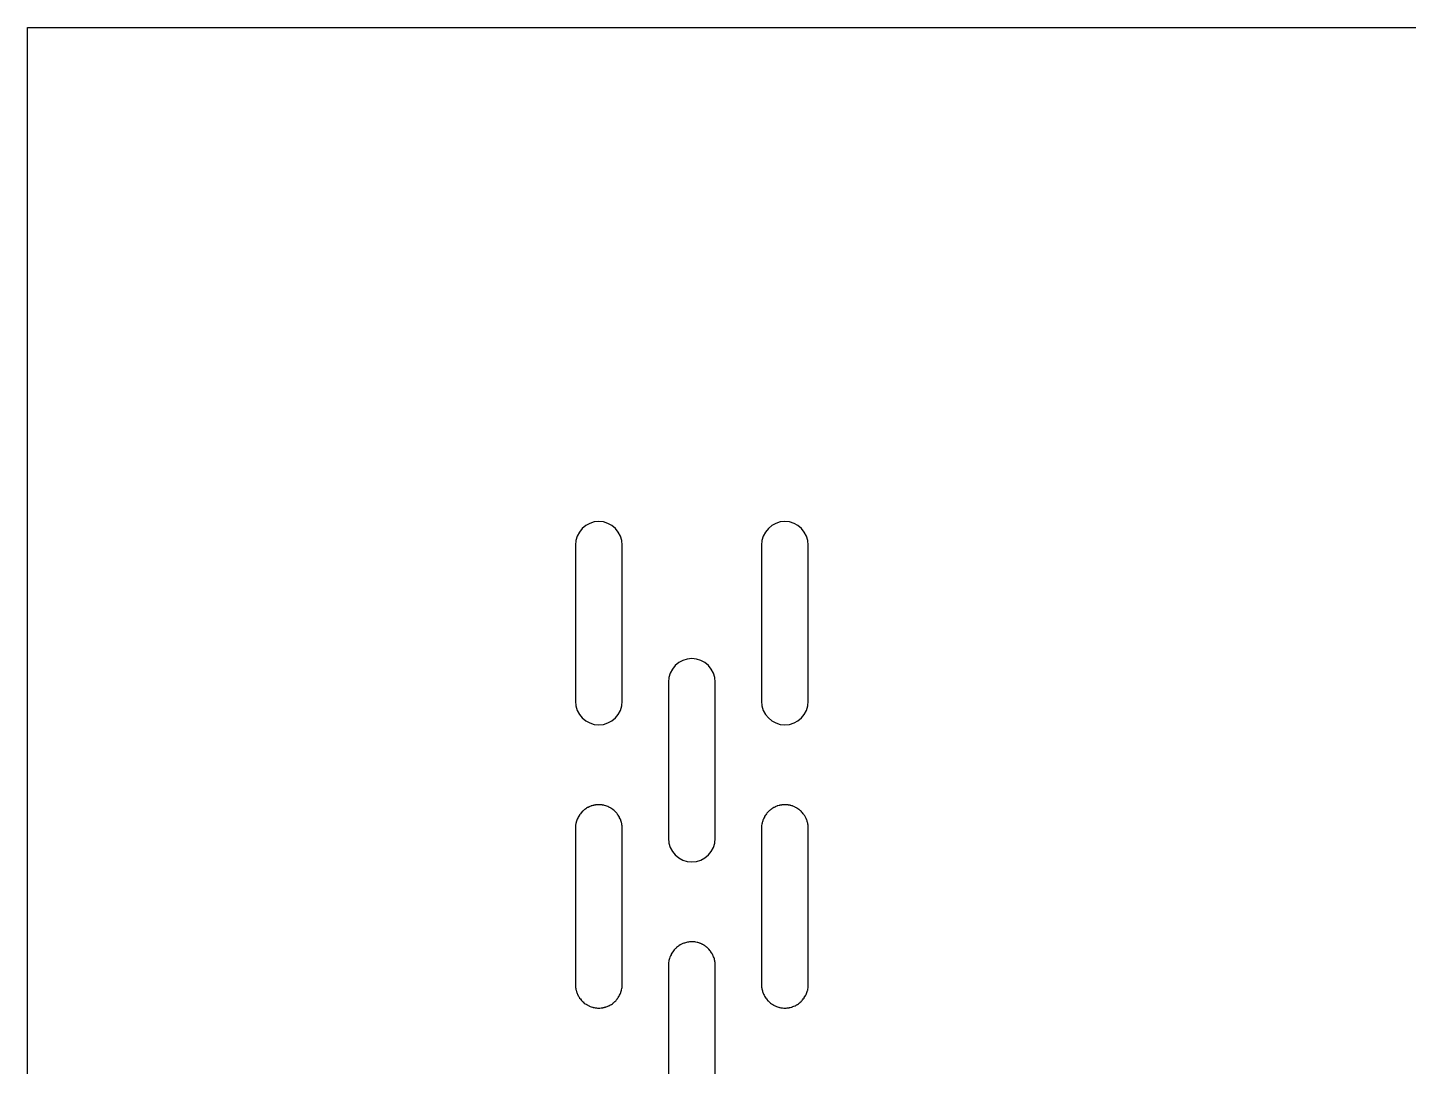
# Model space of a CAD drawing. Header units: millimetres. Extents: x -279 to 859, y -447 to 463.
# Drawn here: x 300 to 448.2, y 351.8 to 463.3 of the extents above; entities that cross this region are included whole.
import ezdxf

# ---------------------------------------------------------------- set-up
doc = ezdxf.new("R2010")
doc.units = ezdxf.units.MM
doc.header["$MEASUREMENT"] = 0
doc.layers.add('Layer 1', color=7, linetype='Continuous')

msp = doc.modelspace()

# ---------------------------------------------------------------- linework, layer by layer
at = {"layer": 'Layer 1', "color": 7}
for points, knots in [([(858.8, 463.29), (858.8, 463.29), (300, 463.29), (300, 463.29), (300, 463.29), (300, -430), (300, -430), (300, -430), (858.8, -430), (858.8, -430), (858.8, -430), (858.8, 463.29), (858.8, 463.29)], [0, 0, 0, 0, 0.25, 0.25, 0.25, 0.5, 0.5, 0.5, 0.75, 0.75, 0.75, 1, 1, 1, 1]), ([(361.32, 410.26), (362.71, 410.26), (363.84, 409.11), (363.84, 407.71), (363.84, 407.71), (363.84, 390.97), (363.84, 390.97), (363.84, 389.57), (362.71, 388.43), (361.32, 388.43), (359.94, 388.43), (358.81, 389.57), (358.81, 390.97), (358.81, 390.97), (358.81, 407.71), (358.81, 407.71), (358.81, 409.11), (359.94, 410.26), (361.32, 410.26)], [0, 0, 0, 0, 0.166667, 0.166667, 0.166667, 0.333333, 0.333333, 0.333333, 0.5, 0.5, 0.5, 0.666667, 0.666667, 0.666667, 0.833333, 0.833333, 0.833333, 1, 1, 1, 1]), ([(381.31, 410.26), (382.69, 410.26), (383.82, 409.11), (383.82, 407.71), (383.82, 407.71), (383.82, 390.97), (383.82, 390.97), (383.82, 389.57), (382.69, 388.43), (381.31, 388.43), (379.92, 388.43), (378.79, 389.57), (378.79, 390.97), (378.79, 390.97), (378.79, 407.71), (378.79, 407.71), (378.79, 409.11), (379.92, 410.26), (381.31, 410.26)], [0, 0, 0, 0, 0.166667, 0.166667, 0.166667, 0.333333, 0.333333, 0.333333, 0.5, 0.5, 0.5, 0.666667, 0.666667, 0.666667, 0.833333, 0.833333, 0.833333, 1, 1, 1, 1]), ([(371.31, 395.54), (372.7, 395.54), (373.83, 394.4), (373.83, 393), (373.83, 393), (373.83, 376.25), (373.83, 376.25), (373.83, 374.85), (372.7, 373.71), (371.31, 373.71), (369.93, 373.71), (368.8, 374.85), (368.8, 376.25), (368.8, 376.25), (368.8, 393), (368.8, 393), (368.8, 394.4), (369.93, 395.54), (371.31, 395.54)], [0, 0, 0, 0, 0.166667, 0.166667, 0.166667, 0.333333, 0.333333, 0.333333, 0.5, 0.5, 0.5, 0.666667, 0.666667, 0.666667, 0.833333, 0.833333, 0.833333, 1, 1, 1, 1]), ([(361.26, 379.85), (361.26, 379.85), (361.38, 379.85), (361.38, 379.85), (361.4, 379.85), (361.42, 379.85), (361.45, 379.85), (361.45, 379.85), (361.52, 379.85), (361.52, 379.85), (361.52, 379.85), (361.57, 379.84), (361.57, 379.84), (361.6, 379.84), (361.62, 379.83), (361.64, 379.83), (361.66, 379.83), (361.68, 379.83), (361.71, 379.82), (361.71, 379.82), (361.83, 379.8), (361.83, 379.8), (361.83, 379.8), (361.88, 379.79), (361.88, 379.79), (361.91, 379.78), (361.93, 379.78), (361.95, 379.77), (361.95, 379.77), (362.07, 379.74), (362.07, 379.74), (362.07, 379.74), (362.19, 379.7), (362.19, 379.7), (362.19, 379.7), (362.3, 379.65), (362.3, 379.65), (362.3, 379.65), (362.41, 379.6), (362.41, 379.6), (362.41, 379.6), (362.47, 379.57), (362.47, 379.57), (362.47, 379.57), (362.57, 379.52), (362.57, 379.52), (362.59, 379.51), (362.61, 379.49), (362.63, 379.48), (362.63, 379.48), (362.73, 379.42), (362.73, 379.42), (362.73, 379.42), (362.83, 379.34), (362.83, 379.34), (362.83, 379.34), (362.88, 379.31), (362.88, 379.31), (362.88, 379.31), (362.97, 379.23), (362.97, 379.23), (362.97, 379.23), (363.01, 379.19), (363.01, 379.19), (363.01, 379.19), (363.06, 379.15), (363.06, 379.15), (363.06, 379.15), (363.14, 379.06), (363.14, 379.06), (363.14, 379.06), (363.22, 378.97), (363.22, 378.97), (363.22, 378.97), (363.26, 378.93), (363.26, 378.93), (363.26, 378.93), (363.3, 378.88), (363.3, 378.88), (363.31, 378.86), (363.33, 378.84), (363.34, 378.82), (363.34, 378.82), (363.41, 378.73), (363.41, 378.73), (363.41, 378.73), (363.47, 378.62), (363.47, 378.62), (363.47, 378.62), (363.53, 378.52), (363.53, 378.52), (363.53, 378.52), (363.56, 378.46), (363.56, 378.46), (363.56, 378.46), (363.61, 378.35), (363.61, 378.35), (363.61, 378.35), (363.64, 378.3), (363.64, 378.3), (363.64, 378.3), (363.68, 378.18), (363.68, 378.18), (363.68, 378.18), (363.7, 378.12), (363.7, 378.12), (363.71, 378.1), (363.72, 378.08), (363.72, 378.06), (363.72, 378.06), (363.74, 378.01), (363.74, 378.01), (363.75, 377.98), (363.75, 377.96), (363.76, 377.94), (363.76, 377.94), (363.77, 377.89), (363.77, 377.89), (363.78, 377.86), (363.78, 377.83), (363.79, 377.81), (363.79, 377.8), (363.79, 377.77), (363.8, 377.76), (363.8, 377.74), (363.81, 377.72), (363.81, 377.7), (363.81, 377.67), (363.81, 377.65), (363.82, 377.63), (363.82, 377.61), (363.82, 377.59), (363.82, 377.56), (363.82, 377.56), (363.83, 377.44), (363.83, 377.44), (363.83, 377.44), (363.84, 377.37), (363.84, 377.37), (363.84, 377.37), (363.84, 377.31), (363.84, 377.31), (363.84, 377.31), (363.84, 360.56), (363.84, 360.56), (363.84, 360.56), (363.84, 360.51), (363.84, 360.51), (363.84, 360.48), (363.84, 360.46), (363.83, 360.43), (363.83, 360.43), (363.82, 360.31), (363.82, 360.31), (363.82, 360.29), (363.82, 360.26), (363.82, 360.24), (363.82, 360.24), (363.8, 360.11), (363.8, 360.11), (363.8, 360.11), (363.77, 359.99), (363.77, 359.99), (363.77, 359.97), (363.76, 359.94), (363.76, 359.92), (363.75, 359.91), (363.75, 359.89), (363.74, 359.87), (363.74, 359.87), (363.72, 359.81), (363.72, 359.81), (363.72, 359.78), (363.71, 359.77), (363.7, 359.75), (363.7, 359.75), (363.68, 359.69), (363.68, 359.69), (363.68, 359.69), (363.64, 359.58), (363.64, 359.58), (363.63, 359.55), (363.62, 359.53), (363.61, 359.51), (363.61, 359.51), (363.56, 359.41), (363.56, 359.41), (363.56, 359.41), (363.5, 359.3), (363.5, 359.3), (363.5, 359.3), (363.47, 359.25), (363.47, 359.25), (363.47, 359.25), (363.41, 359.14), (363.41, 359.14), (363.41, 359.14), (363.37, 359.09), (363.37, 359.09), (363.35, 359.07), (363.34, 359.05), (363.33, 359.04), (363.33, 359.04), (363.3, 359), (363.3, 359), (363.29, 358.98), (363.27, 358.96), (363.26, 358.94), (363.26, 358.94), (363.18, 358.86), (363.18, 358.86), (363.18, 358.86), (363.14, 358.81), (363.14, 358.81), (363.14, 358.81), (363.06, 358.72), (363.06, 358.72), (363.06, 358.72), (362.97, 358.64), (362.97, 358.64), (362.97, 358.64), (362.92, 358.6), (362.92, 358.6), (362.92, 358.6), (362.88, 358.57), (362.88, 358.57), (362.86, 358.55), (362.84, 358.54), (362.82, 358.52), (362.82, 358.52), (362.78, 358.49), (362.78, 358.49), (362.78, 358.49), (362.68, 358.42), (362.68, 358.42), (362.68, 358.42), (362.57, 358.36), (362.57, 358.36), (362.57, 358.36), (362.52, 358.33), (362.52, 358.33), (362.52, 358.33), (362.41, 358.27), (362.41, 358.27), (362.41, 358.27), (362.36, 358.25), (362.36, 358.25), (362.36, 358.25), (362.3, 358.22), (362.3, 358.22), (362.3, 358.22), (362.24, 358.2), (362.24, 358.2), (362.24, 358.2), (362.13, 358.16), (362.13, 358.16), (362.1, 358.15), (362.08, 358.14), (362.06, 358.13), (362.06, 358.13), (362.01, 358.12), (362.01, 358.12), (362.01, 358.12), (361.95, 358.1), (361.95, 358.1), (361.95, 358.1), (361.89, 358.09), (361.89, 358.09), (361.87, 358.08), (361.84, 358.07), (361.82, 358.07), (361.8, 358.07), (361.78, 358.06), (361.76, 358.06), (361.75, 358.06), (361.72, 358.05), (361.7, 358.05), (361.7, 358.05), (361.64, 358.04), (361.64, 358.04), (361.64, 358.04), (361.58, 358.03), (361.58, 358.03), (361.58, 358.03), (361.45, 358.02), (361.45, 358.02), (361.45, 358.02), (361.39, 358.02), (361.39, 358.02), (361.39, 358.02), (361.26, 358.02), (361.26, 358.02), (361.23, 358.02), (361.22, 358.02), (361.19, 358.02), (361.19, 358.02), (361.07, 358.03), (361.07, 358.03), (361.05, 358.04), (361.03, 358.04), (361.01, 358.04), (360.98, 358.04), (360.96, 358.05), (360.93, 358.05), (360.93, 358.05), (360.82, 358.07), (360.82, 358.07), (360.82, 358.07), (360.76, 358.08), (360.76, 358.08), (360.73, 358.09), (360.71, 358.1), (360.69, 358.1), (360.69, 358.1), (360.64, 358.12), (360.64, 358.12), (360.64, 358.12), (360.52, 358.16), (360.52, 358.16), (360.52, 358.16), (360.4, 358.2), (360.4, 358.2), (360.4, 358.2), (360.34, 358.22), (360.34, 358.22), (360.34, 358.22), (360.29, 358.25), (360.29, 358.25), (360.29, 358.25), (360.18, 358.3), (360.18, 358.3), (360.18, 358.3), (360.13, 358.33), (360.13, 358.33), (360.13, 358.33), (360.07, 358.36), (360.07, 358.36), (360.07, 358.36), (360.03, 358.39), (360.03, 358.39), (360.01, 358.4), (359.98, 358.41), (359.96, 358.43), (359.96, 358.43), (359.87, 358.49), (359.87, 358.49), (359.87, 358.49), (359.77, 358.56), (359.77, 358.56), (359.77, 358.56), (359.72, 358.6), (359.72, 358.6), (359.72, 358.6), (359.64, 358.68), (359.64, 358.68), (359.62, 358.7), (359.6, 358.71), (359.58, 358.73), (359.58, 358.73), (359.55, 358.76), (359.55, 358.76), (359.53, 358.78), (359.52, 358.8), (359.5, 358.81), (359.5, 358.81), (359.47, 358.85), (359.47, 358.85), (359.45, 358.87), (359.44, 358.88), (359.42, 358.9), (359.42, 358.9), (359.35, 359), (359.35, 359), (359.35, 359), (359.27, 359.09), (359.27, 359.09), (359.27, 359.09), (359.21, 359.19), (359.21, 359.19), (359.21, 359.19), (359.17, 359.25), (359.17, 359.25), (359.17, 359.25), (359.12, 359.35), (359.12, 359.35), (359.1, 359.37), (359.09, 359.39), (359.08, 359.41), (359.08, 359.41), (359.03, 359.52), (359.03, 359.52), (359.03, 359.52), (359.01, 359.57), (359.01, 359.57), (359.01, 359.57), (358.96, 359.69), (358.96, 359.69), (358.96, 359.69), (358.94, 359.75), (358.94, 359.75), (358.93, 359.77), (358.93, 359.78), (358.92, 359.81), (358.92, 359.81), (358.89, 359.93), (358.89, 359.93), (358.89, 359.93), (358.87, 359.99), (358.87, 359.99), (358.87, 360.02), (358.86, 360.04), (358.86, 360.06), (358.86, 360.07), (358.85, 360.09), (358.85, 360.12), (358.84, 360.14), (358.84, 360.16), (358.84, 360.18), (358.83, 360.2), (358.83, 360.22), (358.83, 360.25), (358.83, 360.25), (358.82, 360.37), (358.82, 360.37), (358.82, 360.37), (358.81, 360.43), (358.81, 360.43), (358.81, 360.43), (358.81, 360.5), (358.81, 360.5), (358.81, 360.5), (358.81, 360.56), (358.81, 360.56), (358.81, 360.56), (358.81, 377.31), (358.81, 377.31), (358.81, 377.31), (358.81, 377.37), (358.81, 377.37), (358.81, 377.39), (358.81, 377.41), (358.81, 377.44), (358.81, 377.44), (358.82, 377.56), (358.82, 377.56), (358.82, 377.59), (358.83, 377.61), (358.83, 377.64), (358.83, 377.64), (358.84, 377.7), (358.84, 377.7), (358.84, 377.7), (358.85, 377.76), (358.85, 377.76), (358.85, 377.76), (358.87, 377.88), (358.87, 377.88), (358.88, 377.9), (358.88, 377.92), (358.89, 377.95), (358.89, 377.97), (358.9, 377.98), (358.9, 378.01), (358.9, 378.01), (358.92, 378.06), (358.92, 378.06), (358.92, 378.06), (358.94, 378.12), (358.94, 378.12), (358.95, 378.15), (358.96, 378.16), (358.96, 378.19), (358.96, 378.19), (358.98, 378.23), (358.98, 378.23), (358.99, 378.26), (359, 378.28), (359.01, 378.3), (359.01, 378.3), (359.06, 378.41), (359.06, 378.41), (359.06, 378.41), (359.08, 378.46), (359.08, 378.46), (359.08, 378.46), (359.11, 378.52), (359.11, 378.52), (359.11, 378.52), (359.17, 378.62), (359.17, 378.62), (359.17, 378.62), (359.24, 378.73), (359.24, 378.73), (359.24, 378.73), (359.27, 378.78), (359.27, 378.78), (359.27, 378.78), (359.35, 378.88), (359.35, 378.88), (359.35, 378.88), (359.42, 378.97), (359.42, 378.97), (359.42, 378.97), (359.46, 379.01), (359.46, 379.01), (359.48, 379.03), (359.49, 379.05), (359.51, 379.07), (359.51, 379.07), (359.59, 379.15), (359.59, 379.15), (359.59, 379.15), (359.63, 379.19), (359.63, 379.19), (359.63, 379.19), (359.68, 379.23), (359.68, 379.23), (359.68, 379.23), (359.77, 379.31), (359.77, 379.31), (359.77, 379.31), (359.82, 379.34), (359.82, 379.34), (359.82, 379.34), (359.92, 379.42), (359.92, 379.42), (359.92, 379.42), (360.02, 379.48), (360.02, 379.48), (360.02, 379.48), (360.12, 379.54), (360.12, 379.54), (360.12, 379.54), (360.18, 379.57), (360.18, 379.57), (360.18, 379.57), (360.23, 379.6), (360.23, 379.6), (360.26, 379.61), (360.27, 379.62), (360.29, 379.63), (360.31, 379.63), (360.33, 379.64), (360.35, 379.65), (360.35, 379.65), (360.46, 379.7), (360.46, 379.7), (360.46, 379.7), (360.51, 379.72), (360.51, 379.72), (360.53, 379.72), (360.55, 379.73), (360.58, 379.74), (360.58, 379.74), (360.7, 379.77), (360.7, 379.77), (360.7, 379.77), (360.75, 379.78), (360.75, 379.78), (360.77, 379.79), (360.79, 379.79), (360.81, 379.8), (360.84, 379.8), (360.86, 379.81), (360.88, 379.81), (360.9, 379.81), (360.92, 379.82), (360.94, 379.82), (360.96, 379.82), (360.99, 379.83), (361.01, 379.83), (361.01, 379.83), (361.13, 379.85), (361.13, 379.85), (361.13, 379.85), (361.26, 379.85), (361.26, 379.85)], [0, 0, 0, 0, 0.005208, 0.005208, 0.005208, 0.010417, 0.010417, 0.010417, 0.015625, 0.015625, 0.015625, 0.020833, 0.020833, 0.020833, 0.026042, 0.026042, 0.026042, 0.03125, 0.03125, 0.03125, 0.036458, 0.036458, 0.036458, 0.041667, 0.041667, 0.041667, 0.046875, 0.046875, 0.046875, 0.052083, 0.052083, 0.052083, 0.057292, 0.057292, 0.057292, 0.0625, 0.0625, 0.0625, 0.067708, 0.067708, 0.067708, 0.072917, 0.072917, 0.072917, 0.078125, 0.078125, 0.078125, 0.083333, 0.083333, 0.083333, 0.088542, 0.088542, 0.088542, 0.09375, 0.09375, 0.09375, 0.098958, 0.098958, 0.098958, 0.104167, 0.104167, 0.104167, 0.109375, 0.109375, 0.109375, 0.114583, 0.114583, 0.114583, 0.119792, 0.119792, 0.119792, 0.125, 0.125, 0.125, 0.130208, 0.130208, 0.130208, 0.135417, 0.135417, 0.135417, 0.140625, 0.140625, 0.140625, 0.145833, 0.145833, 0.145833, 0.151042, 0.151042, 0.151042, 0.15625, 0.15625, 0.15625, 0.161458, 0.161458, 0.161458, 0.166667, 0.166667, 0.166667, 0.171875, 0.171875, 0.171875, 0.177083, 0.177083, 0.177083, 0.182292, 0.182292, 0.182292, 0.1875, 0.1875, 0.1875, 0.192708, 0.192708, 0.192708, 0.197917, 0.197917, 0.197917, 0.203125, 0.203125, 0.203125, 0.208333, 0.208333, 0.208333, 0.213542, 0.213542, 0.213542, 0.21875, 0.21875, 0.21875, 0.223958, 0.223958, 0.223958, 0.229167, 0.229167, 0.229167, 0.234375, 0.234375, 0.234375, 0.239583, 0.239583, 0.239583, 0.244792, 0.244792, 0.244792, 0.25, 0.25, 0.25, 0.255208, 0.255208, 0.255208, 0.260417, 0.260417, 0.260417, 0.265625, 0.265625, 0.265625, 0.270833, 0.270833, 0.270833, 0.276042, 0.276042, 0.276042, 0.28125, 0.28125, 0.28125, 0.286458, 0.286458, 0.286458, 0.291667, 0.291667, 0.291667, 0.296875, 0.296875, 0.296875, 0.302083, 0.302083, 0.302083, 0.307292, 0.307292, 0.307292, 0.3125, 0.3125, 0.3125, 0.317708, 0.317708, 0.317708, 0.322917, 0.322917, 0.322917, 0.328125, 0.328125, 0.328125, 0.333333, 0.333333, 0.333333, 0.338542, 0.338542, 0.338542, 0.34375, 0.34375, 0.34375, 0.348958, 0.348958, 0.348958, 0.354167, 0.354167, 0.354167, 0.359375, 0.359375, 0.359375, 0.364583, 0.364583, 0.364583, 0.369792, 0.369792, 0.369792, 0.375, 0.375, 0.375, 0.380208, 0.380208, 0.380208, 0.385417, 0.385417, 0.385417, 0.390625, 0.390625, 0.390625, 0.395833, 0.395833, 0.395833, 0.401042, 0.401042, 0.401042, 0.40625, 0.40625, 0.40625, 0.411458, 0.411458, 0.411458, 0.416667, 0.416667, 0.416667, 0.421875, 0.421875, 0.421875, 0.427083, 0.427083, 0.427083, 0.432292, 0.432292, 0.432292, 0.4375, 0.4375, 0.4375, 0.442708, 0.442708, 0.442708, 0.447917, 0.447917, 0.447917, 0.453125, 0.453125, 0.453125, 0.458333, 0.458333, 0.458333, 0.463542, 0.463542, 0.463542, 0.46875, 0.46875, 0.46875, 0.473958, 0.473958, 0.473958, 0.479167, 0.479167, 0.479167, 0.484375, 0.484375, 0.484375, 0.489583, 0.489583, 0.489583, 0.494792, 0.494792, 0.494792, 0.5, 0.5, 0.5, 0.505208, 0.505208, 0.505208, 0.510417, 0.510417, 0.510417, 0.515625, 0.515625, 0.515625, 0.520833, 0.520833, 0.520833, 0.526042, 0.526042, 0.526042, 0.53125, 0.53125, 0.53125, 0.536458, 0.536458, 0.536458, 0.541667, 0.541667, 0.541667, 0.546875, 0.546875, 0.546875, 0.552083, 0.552083, 0.552083, 0.557292, 0.557292, 0.557292, 0.5625, 0.5625, 0.5625, 0.567708, 0.567708, 0.567708, 0.572917, 0.572917, 0.572917, 0.578125, 0.578125, 0.578125, 0.583333, 0.583333, 0.583333, 0.588542, 0.588542, 0.588542, 0.59375, 0.59375, 0.59375, 0.598958, 0.598958, 0.598958, 0.604167, 0.604167, 0.604167, 0.609375, 0.609375, 0.609375, 0.614583, 0.614583, 0.614583, 0.619792, 0.619792, 0.619792, 0.625, 0.625, 0.625, 0.630208, 0.630208, 0.630208, 0.635417, 0.635417, 0.635417, 0.640625, 0.640625, 0.640625, 0.645833, 0.645833, 0.645833, 0.651042, 0.651042, 0.651042, 0.65625, 0.65625, 0.65625, 0.661458, 0.661458, 0.661458, 0.666667, 0.666667, 0.666667, 0.671875, 0.671875, 0.671875, 0.677083, 0.677083, 0.677083, 0.682292, 0.682292, 0.682292, 0.6875, 0.6875, 0.6875, 0.692708, 0.692708, 0.692708, 0.697917, 0.697917, 0.697917, 0.703125, 0.703125, 0.703125, 0.708333, 0.708333, 0.708333, 0.713542, 0.713542, 0.713542, 0.71875, 0.71875, 0.71875, 0.723958, 0.723958, 0.723958, 0.729167, 0.729167, 0.729167, 0.734375, 0.734375, 0.734375, 0.739583, 0.739583, 0.739583, 0.744792, 0.744792, 0.744792, 0.75, 0.75, 0.75, 0.755208, 0.755208, 0.755208, 0.760417, 0.760417, 0.760417, 0.765625, 0.765625, 0.765625, 0.770833, 0.770833, 0.770833, 0.776042, 0.776042, 0.776042, 0.78125, 0.78125, 0.78125, 0.786458, 0.786458, 0.786458, 0.791667, 0.791667, 0.791667, 0.796875, 0.796875, 0.796875, 0.802083, 0.802083, 0.802083, 0.807292, 0.807292, 0.807292, 0.8125, 0.8125, 0.8125, 0.817708, 0.817708, 0.817708, 0.822917, 0.822917, 0.822917, 0.828125, 0.828125, 0.828125, 0.833333, 0.833333, 0.833333, 0.838542, 0.838542, 0.838542, 0.84375, 0.84375, 0.84375, 0.848958, 0.848958, 0.848958, 0.854167, 0.854167, 0.854167, 0.859375, 0.859375, 0.859375, 0.864583, 0.864583, 0.864583, 0.869792, 0.869792, 0.869792, 0.875, 0.875, 0.875, 0.880208, 0.880208, 0.880208, 0.885417, 0.885417, 0.885417, 0.890625, 0.890625, 0.890625, 0.895833, 0.895833, 0.895833, 0.901042, 0.901042, 0.901042, 0.90625, 0.90625, 0.90625, 0.911458, 0.911458, 0.911458, 0.916667, 0.916667, 0.916667, 0.921875, 0.921875, 0.921875, 0.927083, 0.927083, 0.927083, 0.932292, 0.932292, 0.932292, 0.9375, 0.9375, 0.9375, 0.942708, 0.942708, 0.942708, 0.947917, 0.947917, 0.947917, 0.953125, 0.953125, 0.953125, 0.958333, 0.958333, 0.958333, 0.963542, 0.963542, 0.963542, 0.96875, 0.96875, 0.96875, 0.973958, 0.973958, 0.973958, 0.979167, 0.979167, 0.979167, 0.984375, 0.984375, 0.984375, 0.989583, 0.989583, 0.989583, 0.994792, 0.994792, 0.994792, 1, 1, 1, 1]), ([(381.24, 379.85), (381.24, 379.85), (381.36, 379.85), (381.36, 379.85), (381.39, 379.85), (381.41, 379.85), (381.44, 379.85), (381.44, 379.85), (381.5, 379.85), (381.5, 379.85), (381.5, 379.85), (381.56, 379.84), (381.56, 379.84), (381.58, 379.84), (381.61, 379.83), (381.63, 379.83), (381.64, 379.83), (381.66, 379.82), (381.69, 379.82), (381.69, 379.82), (381.81, 379.8), (381.81, 379.8), (381.81, 379.8), (381.87, 379.79), (381.87, 379.79), (381.89, 379.78), (381.91, 379.78), (381.94, 379.77), (381.94, 379.77), (382.05, 379.74), (382.05, 379.74), (382.05, 379.74), (382.11, 379.72), (382.11, 379.72), (382.11, 379.72), (382.17, 379.7), (382.17, 379.7), (382.17, 379.7), (382.28, 379.65), (382.28, 379.65), (382.28, 379.65), (382.4, 379.6), (382.4, 379.6), (382.4, 379.6), (382.45, 379.57), (382.45, 379.57), (382.45, 379.57), (382.55, 379.52), (382.55, 379.52), (382.57, 379.5), (382.59, 379.49), (382.62, 379.48), (382.62, 379.48), (382.71, 379.42), (382.71, 379.42), (382.71, 379.42), (382.81, 379.34), (382.81, 379.34), (382.81, 379.34), (382.86, 379.31), (382.86, 379.31), (382.86, 379.31), (382.95, 379.23), (382.95, 379.23), (382.95, 379.23), (383, 379.19), (383, 379.19), (383, 379.19), (383.04, 379.15), (383.04, 379.15), (383.04, 379.15), (383.12, 379.06), (383.12, 379.06), (383.12, 379.06), (383.17, 379.02), (383.17, 379.02), (383.17, 379.02), (383.21, 378.97), (383.21, 378.97), (383.21, 378.97), (383.28, 378.88), (383.28, 378.88), (383.3, 378.86), (383.31, 378.84), (383.32, 378.82), (383.32, 378.82), (383.39, 378.73), (383.39, 378.73), (383.4, 378.71), (383.41, 378.69), (383.43, 378.67), (383.43, 378.67), (383.49, 378.57), (383.49, 378.57), (383.49, 378.57), (383.55, 378.46), (383.55, 378.46), (383.55, 378.46), (383.6, 378.35), (383.6, 378.35), (383.6, 378.35), (383.62, 378.3), (383.62, 378.3), (383.62, 378.3), (383.67, 378.18), (383.67, 378.18), (383.67, 378.18), (383.69, 378.12), (383.69, 378.12), (383.7, 378.09), (383.7, 378.08), (383.71, 378.05), (383.71, 378.05), (383.74, 377.94), (383.74, 377.94), (383.74, 377.94), (383.76, 377.88), (383.76, 377.88), (383.76, 377.86), (383.77, 377.84), (383.77, 377.82), (383.77, 377.8), (383.78, 377.77), (383.78, 377.76), (383.78, 377.74), (383.79, 377.72), (383.79, 377.7), (383.8, 377.67), (383.8, 377.65), (383.8, 377.63), (383.8, 377.61), (383.81, 377.59), (383.81, 377.56), (383.81, 377.56), (383.81, 377.5), (383.81, 377.5), (383.81, 377.5), (383.82, 377.37), (383.82, 377.37), (383.82, 377.37), (383.82, 377.31), (383.82, 377.31), (383.82, 377.31), (383.82, 360.56), (383.82, 360.56), (383.82, 360.56), (383.82, 360.51), (383.82, 360.51), (383.82, 360.48), (383.82, 360.46), (383.82, 360.43), (383.82, 360.43), (383.81, 360.37), (383.81, 360.37), (383.81, 360.37), (383.81, 360.31), (383.81, 360.31), (383.81, 360.28), (383.8, 360.26), (383.8, 360.24), (383.8, 360.22), (383.8, 360.2), (383.79, 360.18), (383.79, 360.18), (383.77, 360.05), (383.77, 360.05), (383.77, 360.05), (383.76, 359.99), (383.76, 359.99), (383.75, 359.97), (383.75, 359.95), (383.74, 359.92), (383.74, 359.92), (383.71, 359.81), (383.71, 359.81), (383.71, 359.81), (383.67, 359.69), (383.67, 359.69), (383.67, 359.69), (383.62, 359.58), (383.62, 359.58), (383.61, 359.55), (383.61, 359.53), (383.6, 359.51), (383.6, 359.51), (383.55, 359.41), (383.55, 359.41), (383.55, 359.41), (383.49, 359.3), (383.49, 359.3), (383.49, 359.3), (383.46, 359.25), (383.46, 359.25), (383.46, 359.25), (383.39, 359.14), (383.39, 359.14), (383.39, 359.14), (383.36, 359.09), (383.36, 359.09), (383.36, 359.09), (383.28, 359), (383.28, 359), (383.28, 359), (383.21, 358.9), (383.21, 358.9), (383.21, 358.9), (383.17, 358.85), (383.17, 358.85), (383.17, 358.85), (383.13, 358.81), (383.13, 358.81), (383.11, 358.79), (383.09, 358.78), (383.08, 358.76), (383.08, 358.76), (383.04, 358.72), (383.04, 358.72), (383.04, 358.72), (382.95, 358.64), (382.95, 358.64), (382.95, 358.64), (382.91, 358.6), (382.91, 358.6), (382.91, 358.6), (382.86, 358.57), (382.86, 358.57), (382.84, 358.55), (382.82, 358.54), (382.81, 358.52), (382.81, 358.52), (382.76, 358.49), (382.76, 358.49), (382.76, 358.49), (382.66, 358.42), (382.66, 358.42), (382.66, 358.42), (382.56, 358.36), (382.56, 358.36), (382.56, 358.36), (382.5, 358.33), (382.5, 358.33), (382.5, 358.33), (382.4, 358.27), (382.4, 358.27), (382.4, 358.27), (382.28, 358.22), (382.28, 358.22), (382.28, 358.22), (382.17, 358.18), (382.17, 358.18), (382.17, 358.18), (382.11, 358.16), (382.11, 358.16), (382.09, 358.15), (382.07, 358.14), (382.05, 358.13), (382.05, 358.13), (382, 358.12), (382, 358.12), (382, 358.12), (381.88, 358.09), (381.88, 358.09), (381.85, 358.08), (381.83, 358.07), (381.81, 358.07), (381.79, 358.07), (381.77, 358.06), (381.75, 358.06), (381.73, 358.06), (381.7, 358.05), (381.68, 358.05), (381.68, 358.05), (381.63, 358.04), (381.63, 358.04), (381.63, 358.04), (381.56, 358.03), (381.56, 358.03), (381.56, 358.03), (381.44, 358.02), (381.44, 358.02), (381.44, 358.02), (381.37, 358.02), (381.37, 358.02), (381.37, 358.02), (381.24, 358.02), (381.24, 358.02), (381.22, 358.02), (381.2, 358.02), (381.18, 358.02), (381.18, 358.02), (381.06, 358.03), (381.06, 358.03), (381.03, 358.04), (381.01, 358.04), (380.99, 358.04), (380.97, 358.04), (380.94, 358.05), (380.92, 358.05), (380.92, 358.05), (380.86, 358.06), (380.86, 358.06), (380.86, 358.06), (380.75, 358.08), (380.75, 358.08), (380.72, 358.09), (380.7, 358.1), (380.67, 358.1), (380.67, 358.1), (380.62, 358.12), (380.62, 358.12), (380.62, 358.12), (380.5, 358.16), (380.5, 358.16), (380.5, 358.16), (380.39, 358.2), (380.39, 358.2), (380.39, 358.2), (380.33, 358.22), (380.33, 358.22), (380.33, 358.22), (380.27, 358.25), (380.27, 358.25), (380.27, 358.25), (380.16, 358.3), (380.16, 358.3), (380.16, 358.3), (380.11, 358.33), (380.11, 358.33), (380.11, 358.33), (380.01, 358.39), (380.01, 358.39), (379.99, 358.4), (379.97, 358.41), (379.95, 358.43), (379.95, 358.43), (379.85, 358.49), (379.85, 358.49), (379.85, 358.49), (379.76, 358.56), (379.76, 358.56), (379.76, 358.56), (379.71, 358.6), (379.71, 358.6), (379.71, 358.6), (379.62, 358.68), (379.62, 358.68), (379.6, 358.7), (379.58, 358.72), (379.57, 358.73), (379.57, 358.73), (379.53, 358.76), (379.53, 358.76), (379.52, 358.78), (379.51, 358.79), (379.49, 358.81), (379.49, 358.81), (379.45, 358.85), (379.45, 358.85), (379.43, 358.87), (379.42, 358.89), (379.4, 358.9), (379.4, 358.9), (379.33, 359), (379.33, 359), (379.33, 359), (379.26, 359.09), (379.26, 359.09), (379.26, 359.09), (379.19, 359.19), (379.19, 359.19), (379.19, 359.19), (379.13, 359.3), (379.13, 359.3), (379.11, 359.32), (379.11, 359.34), (379.1, 359.35), (379.08, 359.38), (379.07, 359.4), (379.07, 359.41), (379.07, 359.41), (379.02, 359.52), (379.02, 359.52), (379.02, 359.52), (378.97, 359.63), (378.97, 359.63), (378.97, 359.63), (378.93, 359.74), (378.93, 359.74), (378.92, 359.77), (378.91, 359.79), (378.9, 359.81), (378.9, 359.81), (378.89, 359.87), (378.89, 359.87), (378.89, 359.87), (378.86, 359.99), (378.86, 359.99), (378.85, 360.01), (378.85, 360.03), (378.84, 360.05), (378.84, 360.07), (378.84, 360.09), (378.83, 360.11), (378.83, 360.13), (378.82, 360.16), (378.82, 360.18), (378.82, 360.18), (378.81, 360.24), (378.81, 360.24), (378.81, 360.24), (378.8, 360.31), (378.8, 360.31), (378.8, 360.31), (378.8, 360.43), (378.8, 360.43), (378.8, 360.43), (378.79, 360.56), (378.79, 360.56), (378.79, 360.56), (378.79, 377.31), (378.79, 377.31), (378.79, 377.31), (378.79, 377.37), (378.79, 377.37), (378.79, 377.39), (378.79, 377.41), (378.8, 377.44), (378.8, 377.44), (378.8, 377.56), (378.8, 377.56), (378.81, 377.59), (378.81, 377.61), (378.81, 377.63), (378.81, 377.63), (378.83, 377.76), (378.83, 377.76), (378.83, 377.76), (378.86, 377.88), (378.86, 377.88), (378.86, 377.9), (378.87, 377.92), (378.87, 377.95), (378.87, 377.95), (378.89, 378.01), (378.89, 378.01), (378.89, 378.01), (378.92, 378.12), (378.92, 378.12), (378.93, 378.14), (378.94, 378.16), (378.95, 378.18), (378.95, 378.18), (378.97, 378.24), (378.97, 378.24), (378.97, 378.24), (379.02, 378.35), (379.02, 378.35), (379.02, 378.35), (379.04, 378.41), (379.04, 378.41), (379.04, 378.41), (379.1, 378.52), (379.1, 378.52), (379.1, 378.52), (379.13, 378.58), (379.13, 378.58), (379.13, 378.58), (379.19, 378.68), (379.19, 378.68), (379.19, 378.68), (379.26, 378.78), (379.26, 378.78), (379.26, 378.78), (379.33, 378.88), (379.33, 378.88), (379.33, 378.88), (379.37, 378.93), (379.37, 378.93), (379.37, 378.93), (379.45, 379.02), (379.45, 379.02), (379.45, 379.02), (379.49, 379.06), (379.49, 379.06), (379.49, 379.06), (379.53, 379.11), (379.53, 379.11), (379.53, 379.11), (379.62, 379.19), (379.62, 379.19), (379.62, 379.19), (379.66, 379.23), (379.66, 379.23), (379.66, 379.23), (379.71, 379.27), (379.71, 379.27), (379.71, 379.27), (379.8, 379.34), (379.8, 379.34), (379.8, 379.34), (379.85, 379.38), (379.85, 379.38), (379.85, 379.38), (379.9, 379.42), (379.9, 379.42), (379.9, 379.42), (380, 379.48), (380, 379.48), (380, 379.48), (380.11, 379.54), (380.11, 379.54), (380.11, 379.54), (380.16, 379.57), (380.16, 379.57), (380.16, 379.57), (380.22, 379.6), (380.22, 379.6), (380.24, 379.61), (380.26, 379.62), (380.28, 379.63), (380.3, 379.64), (380.32, 379.64), (380.34, 379.65), (380.34, 379.65), (380.44, 379.7), (380.44, 379.7), (380.44, 379.7), (380.49, 379.72), (380.49, 379.72), (380.51, 379.72), (380.53, 379.73), (380.56, 379.74), (380.56, 379.74), (380.68, 379.77), (380.68, 379.77), (380.68, 379.77), (380.74, 379.78), (380.74, 379.78), (380.76, 379.79), (380.78, 379.79), (380.8, 379.8), (380.82, 379.8), (380.85, 379.81), (380.87, 379.81), (380.88, 379.81), (380.9, 379.82), (380.93, 379.82), (380.95, 379.83), (380.97, 379.83), (381, 379.83), (381, 379.83), (381.11, 379.85), (381.11, 379.85), (381.11, 379.85), (381.24, 379.85), (381.24, 379.85)], [0, 0, 0, 0, 0.005405, 0.005405, 0.005405, 0.010811, 0.010811, 0.010811, 0.016216, 0.016216, 0.016216, 0.021622, 0.021622, 0.021622, 0.027027, 0.027027, 0.027027, 0.032432, 0.032432, 0.032432, 0.037838, 0.037838, 0.037838, 0.043243, 0.043243, 0.043243, 0.048649, 0.048649, 0.048649, 0.054054, 0.054054, 0.054054, 0.059459, 0.059459, 0.059459, 0.064865, 0.064865, 0.064865, 0.07027, 0.07027, 0.07027, 0.075676, 0.075676, 0.075676, 0.081081, 0.081081, 0.081081, 0.086486, 0.086486, 0.086486, 0.091892, 0.091892, 0.091892, 0.097297, 0.097297, 0.097297, 0.102703, 0.102703, 0.102703, 0.108108, 0.108108, 0.108108, 0.113514, 0.113514, 0.113514, 0.118919, 0.118919, 0.118919, 0.124324, 0.124324, 0.124324, 0.12973, 0.12973, 0.12973, 0.135135, 0.135135, 0.135135, 0.140541, 0.140541, 0.140541, 0.145946, 0.145946, 0.145946, 0.151351, 0.151351, 0.151351, 0.156757, 0.156757, 0.156757, 0.162162, 0.162162, 0.162162, 0.167568, 0.167568, 0.167568, 0.172973, 0.172973, 0.172973, 0.178378, 0.178378, 0.178378, 0.183784, 0.183784, 0.183784, 0.189189, 0.189189, 0.189189, 0.194595, 0.194595, 0.194595, 0.2, 0.2, 0.2, 0.205405, 0.205405, 0.205405, 0.210811, 0.210811, 0.210811, 0.216216, 0.216216, 0.216216, 0.221622, 0.221622, 0.221622, 0.227027, 0.227027, 0.227027, 0.232432, 0.232432, 0.232432, 0.237838, 0.237838, 0.237838, 0.243243, 0.243243, 0.243243, 0.248649, 0.248649, 0.248649, 0.254054, 0.254054, 0.254054, 0.259459, 0.259459, 0.259459, 0.264865, 0.264865, 0.264865, 0.27027, 0.27027, 0.27027, 0.275676, 0.275676, 0.275676, 0.281081, 0.281081, 0.281081, 0.286486, 0.286486, 0.286486, 0.291892, 0.291892, 0.291892, 0.297297, 0.297297, 0.297297, 0.302703, 0.302703, 0.302703, 0.308108, 0.308108, 0.308108, 0.313514, 0.313514, 0.313514, 0.318919, 0.318919, 0.318919, 0.324324, 0.324324, 0.324324, 0.32973, 0.32973, 0.32973, 0.335135, 0.335135, 0.335135, 0.340541, 0.340541, 0.340541, 0.345946, 0.345946, 0.345946, 0.351351, 0.351351, 0.351351, 0.356757, 0.356757, 0.356757, 0.362162, 0.362162, 0.362162, 0.367568, 0.367568, 0.367568, 0.372973, 0.372973, 0.372973, 0.378378, 0.378378, 0.378378, 0.383784, 0.383784, 0.383784, 0.389189, 0.389189, 0.389189, 0.394595, 0.394595, 0.394595, 0.4, 0.4, 0.4, 0.405405, 0.405405, 0.405405, 0.410811, 0.410811, 0.410811, 0.416216, 0.416216, 0.416216, 0.421622, 0.421622, 0.421622, 0.427027, 0.427027, 0.427027, 0.432432, 0.432432, 0.432432, 0.437838, 0.437838, 0.437838, 0.443243, 0.443243, 0.443243, 0.448649, 0.448649, 0.448649, 0.454054, 0.454054, 0.454054, 0.459459, 0.459459, 0.459459, 0.464865, 0.464865, 0.464865, 0.47027, 0.47027, 0.47027, 0.475676, 0.475676, 0.475676, 0.481081, 0.481081, 0.481081, 0.486486, 0.486486, 0.486486, 0.491892, 0.491892, 0.491892, 0.497297, 0.497297, 0.497297, 0.502703, 0.502703, 0.502703, 0.508108, 0.508108, 0.508108, 0.513514, 0.513514, 0.513514, 0.518919, 0.518919, 0.518919, 0.524324, 0.524324, 0.524324, 0.52973, 0.52973, 0.52973, 0.535135, 0.535135, 0.535135, 0.540541, 0.540541, 0.540541, 0.545946, 0.545946, 0.545946, 0.551351, 0.551351, 0.551351, 0.556757, 0.556757, 0.556757, 0.562162, 0.562162, 0.562162, 0.567568, 0.567568, 0.567568, 0.572973, 0.572973, 0.572973, 0.578378, 0.578378, 0.578378, 0.583784, 0.583784, 0.583784, 0.589189, 0.589189, 0.589189, 0.594595, 0.594595, 0.594595, 0.6, 0.6, 0.6, 0.605405, 0.605405, 0.605405, 0.610811, 0.610811, 0.610811, 0.616216, 0.616216, 0.616216, 0.621622, 0.621622, 0.621622, 0.627027, 0.627027, 0.627027, 0.632432, 0.632432, 0.632432, 0.637838, 0.637838, 0.637838, 0.643243, 0.643243, 0.643243, 0.648649, 0.648649, 0.648649, 0.654054, 0.654054, 0.654054, 0.659459, 0.659459, 0.659459, 0.664865, 0.664865, 0.664865, 0.67027, 0.67027, 0.67027, 0.675676, 0.675676, 0.675676, 0.681081, 0.681081, 0.681081, 0.686486, 0.686486, 0.686486, 0.691892, 0.691892, 0.691892, 0.697297, 0.697297, 0.697297, 0.702703, 0.702703, 0.702703, 0.708108, 0.708108, 0.708108, 0.713514, 0.713514, 0.713514, 0.718919, 0.718919, 0.718919, 0.724324, 0.724324, 0.724324, 0.72973, 0.72973, 0.72973, 0.735135, 0.735135, 0.735135, 0.740541, 0.740541, 0.740541, 0.745946, 0.745946, 0.745946, 0.751351, 0.751351, 0.751351, 0.756757, 0.756757, 0.756757, 0.762162, 0.762162, 0.762162, 0.767568, 0.767568, 0.767568, 0.772973, 0.772973, 0.772973, 0.778378, 0.778378, 0.778378, 0.783784, 0.783784, 0.783784, 0.789189, 0.789189, 0.789189, 0.794595, 0.794595, 0.794595, 0.8, 0.8, 0.8, 0.805405, 0.805405, 0.805405, 0.810811, 0.810811, 0.810811, 0.816216, 0.816216, 0.816216, 0.821622, 0.821622, 0.821622, 0.827027, 0.827027, 0.827027, 0.832432, 0.832432, 0.832432, 0.837838, 0.837838, 0.837838, 0.843243, 0.843243, 0.843243, 0.848649, 0.848649, 0.848649, 0.854054, 0.854054, 0.854054, 0.859459, 0.859459, 0.859459, 0.864865, 0.864865, 0.864865, 0.87027, 0.87027, 0.87027, 0.875676, 0.875676, 0.875676, 0.881081, 0.881081, 0.881081, 0.886486, 0.886486, 0.886486, 0.891892, 0.891892, 0.891892, 0.897297, 0.897297, 0.897297, 0.902703, 0.902703, 0.902703, 0.908108, 0.908108, 0.908108, 0.913514, 0.913514, 0.913514, 0.918919, 0.918919, 0.918919, 0.924324, 0.924324, 0.924324, 0.92973, 0.92973, 0.92973, 0.935135, 0.935135, 0.935135, 0.940541, 0.940541, 0.940541, 0.945946, 0.945946, 0.945946, 0.951351, 0.951351, 0.951351, 0.956757, 0.956757, 0.956757, 0.962162, 0.962162, 0.962162, 0.967568, 0.967568, 0.967568, 0.972973, 0.972973, 0.972973, 0.978378, 0.978378, 0.978378, 0.983784, 0.983784, 0.983784, 0.989189, 0.989189, 0.989189, 0.994595, 0.994595, 0.994595, 1, 1, 1, 1]), ([(371.19, 365.13), (371.19, 365.13), (371.38, 365.14), (371.38, 365.14), (371.4, 365.14), (371.42, 365.13), (371.44, 365.13), (371.47, 365.13), (371.49, 365.13), (371.51, 365.13), (371.51, 365.13), (371.57, 365.12), (371.57, 365.12), (371.59, 365.12), (371.61, 365.12), (371.64, 365.12), (371.64, 365.12), (371.76, 365.1), (371.76, 365.1), (371.76, 365.1), (371.88, 365.07), (371.88, 365.07), (371.9, 365.07), (371.93, 365.06), (371.95, 365.05), (371.95, 365.05), (372.06, 365.02), (372.06, 365.02), (372.06, 365.02), (372.18, 364.98), (372.18, 364.98), (372.2, 364.97), (372.22, 364.97), (372.24, 364.96), (372.26, 364.95), (372.27, 364.95), (372.29, 364.94), (372.29, 364.94), (372.35, 364.91), (372.35, 364.91), (372.35, 364.91), (372.4, 364.89), (372.4, 364.89), (372.42, 364.88), (372.44, 364.87), (372.46, 364.86), (372.46, 364.86), (372.51, 364.83), (372.51, 364.83), (372.51, 364.83), (372.56, 364.8), (372.56, 364.8), (372.58, 364.79), (372.6, 364.78), (372.62, 364.77), (372.62, 364.77), (372.72, 364.7), (372.72, 364.7), (372.72, 364.7), (372.77, 364.67), (372.77, 364.67), (372.79, 364.65), (372.81, 364.64), (372.82, 364.62), (372.82, 364.62), (372.86, 364.6), (372.86, 364.6), (372.88, 364.58), (372.9, 364.57), (372.91, 364.55), (372.93, 364.54), (372.94, 364.53), (372.96, 364.51), (372.96, 364.51), (373, 364.48), (373, 364.48), (373.02, 364.46), (373.03, 364.45), (373.05, 364.43), (373.06, 364.42), (373.08, 364.4), (373.09, 364.39), (373.09, 364.39), (373.13, 364.35), (373.13, 364.35), (373.15, 364.33), (373.16, 364.31), (373.18, 364.3), (373.18, 364.3), (373.25, 364.21), (373.25, 364.21), (373.25, 364.21), (373.29, 364.16), (373.29, 364.16), (373.31, 364.14), (373.32, 364.13), (373.33, 364.11), (373.33, 364.11), (373.36, 364.07), (373.36, 364.07), (373.36, 364.07), (373.43, 363.96), (373.43, 363.96), (373.43, 363.96), (373.46, 363.92), (373.46, 363.92), (373.47, 363.9), (373.48, 363.88), (373.5, 363.86), (373.5, 363.86), (373.53, 363.8), (373.53, 363.8), (373.53, 363.8), (373.58, 363.7), (373.58, 363.7), (373.58, 363.7), (373.61, 363.64), (373.61, 363.64), (373.61, 363.64), (373.65, 363.53), (373.65, 363.53), (373.65, 363.53), (373.7, 363.41), (373.7, 363.41), (373.7, 363.41), (373.73, 363.29), (373.73, 363.29), (373.73, 363.29), (373.75, 363.23), (373.75, 363.23), (373.75, 363.23), (373.76, 363.16), (373.76, 363.16), (373.77, 363.14), (373.77, 363.12), (373.78, 363.11), (373.78, 363.09), (373.79, 363.07), (373.79, 363.05), (373.79, 363.02), (373.8, 363), (373.8, 362.98), (373.8, 362.97), (373.8, 362.95), (373.81, 362.92), (373.81, 362.89), (373.81, 362.87), (373.82, 362.85), (373.82, 362.85), (373.82, 362.79), (373.82, 362.79), (373.82, 362.79), (373.83, 362.66), (373.83, 362.66), (373.83, 362.66), (373.83, 362.6), (373.83, 362.6), (373.83, 362.6), (373.83, 345.85), (373.83, 345.85), (373.83, 345.85), (373.83, 345.79), (373.83, 345.79), (373.83, 345.76), (373.83, 345.74), (373.83, 345.71), (373.83, 345.71), (373.82, 345.6), (373.82, 345.6), (373.81, 345.57), (373.81, 345.55), (373.81, 345.52), (373.81, 345.5), (373.8, 345.48), (373.8, 345.46), (373.8, 345.46), (373.79, 345.4), (373.79, 345.4), (373.79, 345.4), (373.76, 345.28), (373.76, 345.28), (373.76, 345.28), (373.73, 345.15), (373.73, 345.15), (373.73, 345.15), (373.71, 345.09), (373.71, 345.09), (373.71, 345.09), (373.68, 344.98), (373.68, 344.98), (373.68, 344.98), (373.65, 344.92), (373.65, 344.92), (373.65, 344.92), (373.61, 344.8), (373.61, 344.8), (373.61, 344.8), (373.58, 344.75), (373.58, 344.75), (373.58, 344.75), (373.52, 344.64), (373.52, 344.64), (373.52, 344.64), (373.49, 344.58), (373.49, 344.58), (373.49, 344.58), (373.43, 344.48), (373.43, 344.48), (373.43, 344.48), (373.4, 344.43), (373.4, 344.43), (373.4, 344.43), (373.33, 344.33), (373.33, 344.33), (373.33, 344.33), (373.29, 344.28), (373.29, 344.28), (373.27, 344.26), (373.26, 344.24), (373.25, 344.23), (373.25, 344.23), (373.21, 344.18), (373.21, 344.18), (373.21, 344.18), (373.13, 344.1), (373.13, 344.1), (373.13, 344.1), (373.05, 344.01), (373.05, 344.01), (373.05, 344.01), (373, 343.97), (373, 343.97), (373, 343.97), (372.96, 343.93), (372.96, 343.93), (372.96, 343.93), (372.91, 343.89), (372.91, 343.89), (372.91, 343.89), (372.82, 343.81), (372.82, 343.81), (372.82, 343.81), (372.77, 343.78), (372.77, 343.78), (372.76, 343.77), (372.74, 343.75), (372.71, 343.74), (372.71, 343.74), (372.62, 343.68), (372.62, 343.68), (372.62, 343.68), (372.51, 343.61), (372.51, 343.61), (372.51, 343.61), (372.46, 343.59), (372.46, 343.59), (372.46, 343.59), (372.4, 343.56), (372.4, 343.56), (372.38, 343.55), (372.36, 343.54), (372.35, 343.53), (372.33, 343.52), (372.31, 343.51), (372.29, 343.51), (372.29, 343.51), (372.24, 343.48), (372.24, 343.48), (372.24, 343.48), (372.18, 343.46), (372.18, 343.46), (372.18, 343.46), (372.13, 343.44), (372.13, 343.44), (372.11, 343.44), (372.09, 343.43), (372.06, 343.42), (372.06, 343.42), (372, 343.4), (372, 343.4), (372, 343.4), (371.94, 343.39), (371.94, 343.39), (371.94, 343.39), (371.89, 343.37), (371.89, 343.37), (371.86, 343.37), (371.84, 343.36), (371.82, 343.36), (371.8, 343.35), (371.78, 343.35), (371.76, 343.34), (371.73, 343.34), (371.72, 343.34), (371.69, 343.34), (371.69, 343.34), (371.57, 343.32), (371.57, 343.32), (371.57, 343.32), (371.51, 343.31), (371.51, 343.31), (371.51, 343.31), (371.38, 343.31), (371.38, 343.31), (371.38, 343.31), (371.31, 343.3), (371.31, 343.3), (371.31, 343.3), (371.26, 343.31), (371.26, 343.31), (371.24, 343.31), (371.21, 343.31), (371.19, 343.31), (371.19, 343.31), (371.12, 343.31), (371.12, 343.31), (371.12, 343.31), (371.06, 343.32), (371.06, 343.32), (371.04, 343.32), (371.01, 343.32), (370.99, 343.33), (370.98, 343.33), (370.96, 343.33), (370.93, 343.34), (370.93, 343.34), (370.87, 343.35), (370.87, 343.35), (370.87, 343.35), (370.81, 343.36), (370.81, 343.36), (370.81, 343.36), (370.75, 343.37), (370.75, 343.37), (370.73, 343.38), (370.71, 343.38), (370.68, 343.39), (370.68, 343.39), (370.63, 343.4), (370.63, 343.4), (370.63, 343.4), (370.51, 343.44), (370.51, 343.44), (370.51, 343.44), (370.45, 343.46), (370.45, 343.46), (370.45, 343.46), (370.39, 343.48), (370.39, 343.48), (370.39, 343.48), (370.33, 343.51), (370.33, 343.51), (370.33, 343.51), (370.23, 343.56), (370.23, 343.56), (370.23, 343.56), (370.17, 343.59), (370.17, 343.59), (370.17, 343.59), (370.12, 343.61), (370.12, 343.61), (370.12, 343.61), (370.07, 343.64), (370.07, 343.64), (370.05, 343.65), (370.03, 343.67), (370.01, 343.68), (370.01, 343.68), (369.96, 343.71), (369.96, 343.71), (369.96, 343.71), (369.86, 343.78), (369.86, 343.78), (369.86, 343.78), (369.81, 343.81), (369.81, 343.81), (369.81, 343.81), (369.77, 343.85), (369.77, 343.85), (369.75, 343.86), (369.73, 343.88), (369.71, 343.89), (369.71, 343.89), (369.62, 343.97), (369.62, 343.97), (369.62, 343.97), (369.58, 344.01), (369.58, 344.01), (369.56, 344.03), (369.55, 344.04), (369.53, 344.06), (369.53, 344.06), (369.46, 344.14), (369.46, 344.14), (369.46, 344.14), (369.41, 344.19), (369.41, 344.19), (369.41, 344.19), (369.34, 344.28), (369.34, 344.28), (369.32, 344.3), (369.31, 344.32), (369.3, 344.33), (369.3, 344.33), (369.23, 344.43), (369.23, 344.43), (369.23, 344.43), (369.17, 344.53), (369.17, 344.53), (369.17, 344.53), (369.11, 344.64), (369.11, 344.64), (369.11, 344.64), (369.08, 344.69), (369.08, 344.69), (369.08, 344.69), (369.02, 344.8), (369.02, 344.8), (369.02, 344.8), (369, 344.86), (369, 344.86), (369, 344.86), (368.95, 344.98), (368.95, 344.98), (368.95, 344.98), (368.91, 345.09), (368.91, 345.09), (368.91, 345.09), (368.9, 345.16), (368.9, 345.16), (368.9, 345.16), (368.87, 345.27), (368.87, 345.27), (368.87, 345.27), (368.85, 345.34), (368.85, 345.34), (368.85, 345.37), (368.84, 345.39), (368.84, 345.4), (368.84, 345.42), (368.83, 345.44), (368.83, 345.46), (368.83, 345.48), (368.82, 345.51), (368.82, 345.53), (368.82, 345.55), (368.82, 345.57), (368.81, 345.6), (368.81, 345.6), (368.8, 345.72), (368.8, 345.72), (368.8, 345.72), (368.8, 345.78), (368.8, 345.78), (368.8, 345.78), (368.8, 345.85), (368.8, 345.85), (368.8, 345.85), (368.8, 362.6), (368.8, 362.6), (368.8, 362.6), (368.8, 362.65), (368.8, 362.65), (368.8, 362.67), (368.8, 362.69), (368.8, 362.72), (368.8, 362.72), (368.81, 362.85), (368.81, 362.85), (368.82, 362.87), (368.82, 362.89), (368.82, 362.92), (368.82, 362.92), (368.84, 363.04), (368.84, 363.04), (368.84, 363.04), (368.85, 363.1), (368.85, 363.1), (368.85, 363.1), (368.86, 363.16), (368.86, 363.16), (368.87, 363.19), (368.88, 363.21), (368.88, 363.24), (368.88, 363.24), (368.91, 363.35), (368.91, 363.35), (368.91, 363.35), (368.95, 363.47), (368.95, 363.47), (368.96, 363.49), (368.97, 363.51), (368.98, 363.53), (368.98, 363.53), (369.02, 363.64), (369.02, 363.64), (369.02, 363.64), (369.08, 363.75), (369.08, 363.75), (369.08, 363.75), (369.11, 363.81), (369.11, 363.81), (369.11, 363.81), (369.17, 363.91), (369.17, 363.91), (369.17, 363.91), (369.23, 364.01), (369.23, 364.01), (369.23, 364.01), (369.27, 364.07), (369.27, 364.07), (369.27, 364.07), (369.34, 364.16), (369.34, 364.16), (369.34, 364.16), (369.41, 364.26), (369.41, 364.26), (369.41, 364.26), (369.46, 364.3), (369.46, 364.3), (369.46, 364.3), (369.54, 364.39), (369.54, 364.39), (369.54, 364.39), (369.58, 364.43), (369.58, 364.43), (369.58, 364.43), (369.62, 364.47), (369.62, 364.47), (369.64, 364.49), (369.66, 364.5), (369.67, 364.52), (369.67, 364.52), (369.76, 364.59), (369.76, 364.59), (369.76, 364.59), (369.85, 364.66), (369.85, 364.66), (369.87, 364.68), (369.89, 364.69), (369.91, 364.7), (369.91, 364.7), (369.96, 364.73), (369.96, 364.73), (369.96, 364.73), (370.06, 364.8), (370.06, 364.8), (370.08, 364.81), (370.09, 364.82), (370.12, 364.83), (370.12, 364.83), (370.22, 364.89), (370.22, 364.89), (370.22, 364.89), (370.34, 364.94), (370.34, 364.94), (370.34, 364.94), (370.45, 364.98), (370.45, 364.98), (370.45, 364.98), (370.51, 365), (370.51, 365), (370.51, 365), (370.63, 365.04), (370.63, 365.04), (370.63, 365.04), (370.75, 365.07), (370.75, 365.07), (370.75, 365.07), (370.86, 365.1), (370.86, 365.1), (370.89, 365.1), (370.92, 365.11), (370.94, 365.11), (370.94, 365.11), (371.06, 365.12), (371.06, 365.12), (371.06, 365.12), (371.11, 365.13), (371.11, 365.13), (371.14, 365.13), (371.16, 365.13), (371.19, 365.13)], [0, 0, 0, 0, 0.005155, 0.005155, 0.005155, 0.010309, 0.010309, 0.010309, 0.015464, 0.015464, 0.015464, 0.020619, 0.020619, 0.020619, 0.025773, 0.025773, 0.025773, 0.030928, 0.030928, 0.030928, 0.036082, 0.036082, 0.036082, 0.041237, 0.041237, 0.041237, 0.046392, 0.046392, 0.046392, 0.051546, 0.051546, 0.051546, 0.056701, 0.056701, 0.056701, 0.061856, 0.061856, 0.061856, 0.06701, 0.06701, 0.06701, 0.072165, 0.072165, 0.072165, 0.07732, 0.07732, 0.07732, 0.082474, 0.082474, 0.082474, 0.087629, 0.087629, 0.087629, 0.092784, 0.092784, 0.092784, 0.097938, 0.097938, 0.097938, 0.103093, 0.103093, 0.103093, 0.108247, 0.108247, 0.108247, 0.113402, 0.113402, 0.113402, 0.118557, 0.118557, 0.118557, 0.123711, 0.123711, 0.123711, 0.128866, 0.128866, 0.128866, 0.134021, 0.134021, 0.134021, 0.139175, 0.139175, 0.139175, 0.14433, 0.14433, 0.14433, 0.149485, 0.149485, 0.149485, 0.154639, 0.154639, 0.154639, 0.159794, 0.159794, 0.159794, 0.164948, 0.164948, 0.164948, 0.170103, 0.170103, 0.170103, 0.175258, 0.175258, 0.175258, 0.180412, 0.180412, 0.180412, 0.185567, 0.185567, 0.185567, 0.190722, 0.190722, 0.190722, 0.195876, 0.195876, 0.195876, 0.201031, 0.201031, 0.201031, 0.206186, 0.206186, 0.206186, 0.21134, 0.21134, 0.21134, 0.216495, 0.216495, 0.216495, 0.221649, 0.221649, 0.221649, 0.226804, 0.226804, 0.226804, 0.231959, 0.231959, 0.231959, 0.237113, 0.237113, 0.237113, 0.242268, 0.242268, 0.242268, 0.247423, 0.247423, 0.247423, 0.252577, 0.252577, 0.252577, 0.257732, 0.257732, 0.257732, 0.262887, 0.262887, 0.262887, 0.268041, 0.268041, 0.268041, 0.273196, 0.273196, 0.273196, 0.278351, 0.278351, 0.278351, 0.283505, 0.283505, 0.283505, 0.28866, 0.28866, 0.28866, 0.293814, 0.293814, 0.293814, 0.298969, 0.298969, 0.298969, 0.304124, 0.304124, 0.304124, 0.309278, 0.309278, 0.309278, 0.314433, 0.314433, 0.314433, 0.319588, 0.319588, 0.319588, 0.324742, 0.324742, 0.324742, 0.329897, 0.329897, 0.329897, 0.335052, 0.335052, 0.335052, 0.340206, 0.340206, 0.340206, 0.345361, 0.345361, 0.345361, 0.350515, 0.350515, 0.350515, 0.35567, 0.35567, 0.35567, 0.360825, 0.360825, 0.360825, 0.365979, 0.365979, 0.365979, 0.371134, 0.371134, 0.371134, 0.376289, 0.376289, 0.376289, 0.381443, 0.381443, 0.381443, 0.386598, 0.386598, 0.386598, 0.391753, 0.391753, 0.391753, 0.396907, 0.396907, 0.396907, 0.402062, 0.402062, 0.402062, 0.407216, 0.407216, 0.407216, 0.412371, 0.412371, 0.412371, 0.417526, 0.417526, 0.417526, 0.42268, 0.42268, 0.42268, 0.427835, 0.427835, 0.427835, 0.43299, 0.43299, 0.43299, 0.438144, 0.438144, 0.438144, 0.443299, 0.443299, 0.443299, 0.448454, 0.448454, 0.448454, 0.453608, 0.453608, 0.453608, 0.458763, 0.458763, 0.458763, 0.463918, 0.463918, 0.463918, 0.469072, 0.469072, 0.469072, 0.474227, 0.474227, 0.474227, 0.479381, 0.479381, 0.479381, 0.484536, 0.484536, 0.484536, 0.489691, 0.489691, 0.489691, 0.494845, 0.494845, 0.494845, 0.5, 0.5, 0.5, 0.505155, 0.505155, 0.505155, 0.510309, 0.510309, 0.510309, 0.515464, 0.515464, 0.515464, 0.520619, 0.520619, 0.520619, 0.525773, 0.525773, 0.525773, 0.530928, 0.530928, 0.530928, 0.536082, 0.536082, 0.536082, 0.541237, 0.541237, 0.541237, 0.546392, 0.546392, 0.546392, 0.551546, 0.551546, 0.551546, 0.556701, 0.556701, 0.556701, 0.561856, 0.561856, 0.561856, 0.56701, 0.56701, 0.56701, 0.572165, 0.572165, 0.572165, 0.57732, 0.57732, 0.57732, 0.582474, 0.582474, 0.582474, 0.587629, 0.587629, 0.587629, 0.592784, 0.592784, 0.592784, 0.597938, 0.597938, 0.597938, 0.603093, 0.603093, 0.603093, 0.608247, 0.608247, 0.608247, 0.613402, 0.613402, 0.613402, 0.618557, 0.618557, 0.618557, 0.623711, 0.623711, 0.623711, 0.628866, 0.628866, 0.628866, 0.634021, 0.634021, 0.634021, 0.639175, 0.639175, 0.639175, 0.64433, 0.64433, 0.64433, 0.649485, 0.649485, 0.649485, 0.654639, 0.654639, 0.654639, 0.659794, 0.659794, 0.659794, 0.664948, 0.664948, 0.664948, 0.670103, 0.670103, 0.670103, 0.675258, 0.675258, 0.675258, 0.680412, 0.680412, 0.680412, 0.685567, 0.685567, 0.685567, 0.690722, 0.690722, 0.690722, 0.695876, 0.695876, 0.695876, 0.701031, 0.701031, 0.701031, 0.706186, 0.706186, 0.706186, 0.71134, 0.71134, 0.71134, 0.716495, 0.716495, 0.716495, 0.721649, 0.721649, 0.721649, 0.726804, 0.726804, 0.726804, 0.731959, 0.731959, 0.731959, 0.737113, 0.737113, 0.737113, 0.742268, 0.742268, 0.742268, 0.747423, 0.747423, 0.747423, 0.752577, 0.752577, 0.752577, 0.757732, 0.757732, 0.757732, 0.762887, 0.762887, 0.762887, 0.768041, 0.768041, 0.768041, 0.773196, 0.773196, 0.773196, 0.778351, 0.778351, 0.778351, 0.783505, 0.783505, 0.783505, 0.78866, 0.78866, 0.78866, 0.793814, 0.793814, 0.793814, 0.798969, 0.798969, 0.798969, 0.804124, 0.804124, 0.804124, 0.809278, 0.809278, 0.809278, 0.814433, 0.814433, 0.814433, 0.819588, 0.819588, 0.819588, 0.824742, 0.824742, 0.824742, 0.829897, 0.829897, 0.829897, 0.835052, 0.835052, 0.835052, 0.840206, 0.840206, 0.840206, 0.845361, 0.845361, 0.845361, 0.850515, 0.850515, 0.850515, 0.85567, 0.85567, 0.85567, 0.860825, 0.860825, 0.860825, 0.865979, 0.865979, 0.865979, 0.871134, 0.871134, 0.871134, 0.876289, 0.876289, 0.876289, 0.881443, 0.881443, 0.881443, 0.886598, 0.886598, 0.886598, 0.891753, 0.891753, 0.891753, 0.896907, 0.896907, 0.896907, 0.902062, 0.902062, 0.902062, 0.907216, 0.907216, 0.907216, 0.912371, 0.912371, 0.912371, 0.917526, 0.917526, 0.917526, 0.92268, 0.92268, 0.92268, 0.927835, 0.927835, 0.927835, 0.93299, 0.93299, 0.93299, 0.938144, 0.938144, 0.938144, 0.943299, 0.943299, 0.943299, 0.948454, 0.948454, 0.948454, 0.953608, 0.953608, 0.953608, 0.958763, 0.958763, 0.958763, 0.963918, 0.963918, 0.963918, 0.969072, 0.969072, 0.969072, 0.974227, 0.974227, 0.974227, 0.979381, 0.979381, 0.979381, 0.984536, 0.984536, 0.984536, 0.989691, 0.989691, 0.989691, 0.994845, 0.994845, 0.994845, 1, 1, 1, 1])]:
    msp.add_open_spline(points, degree=3, knots=knots, dxfattribs=at)

doc.saveas('drawing.dxf')
